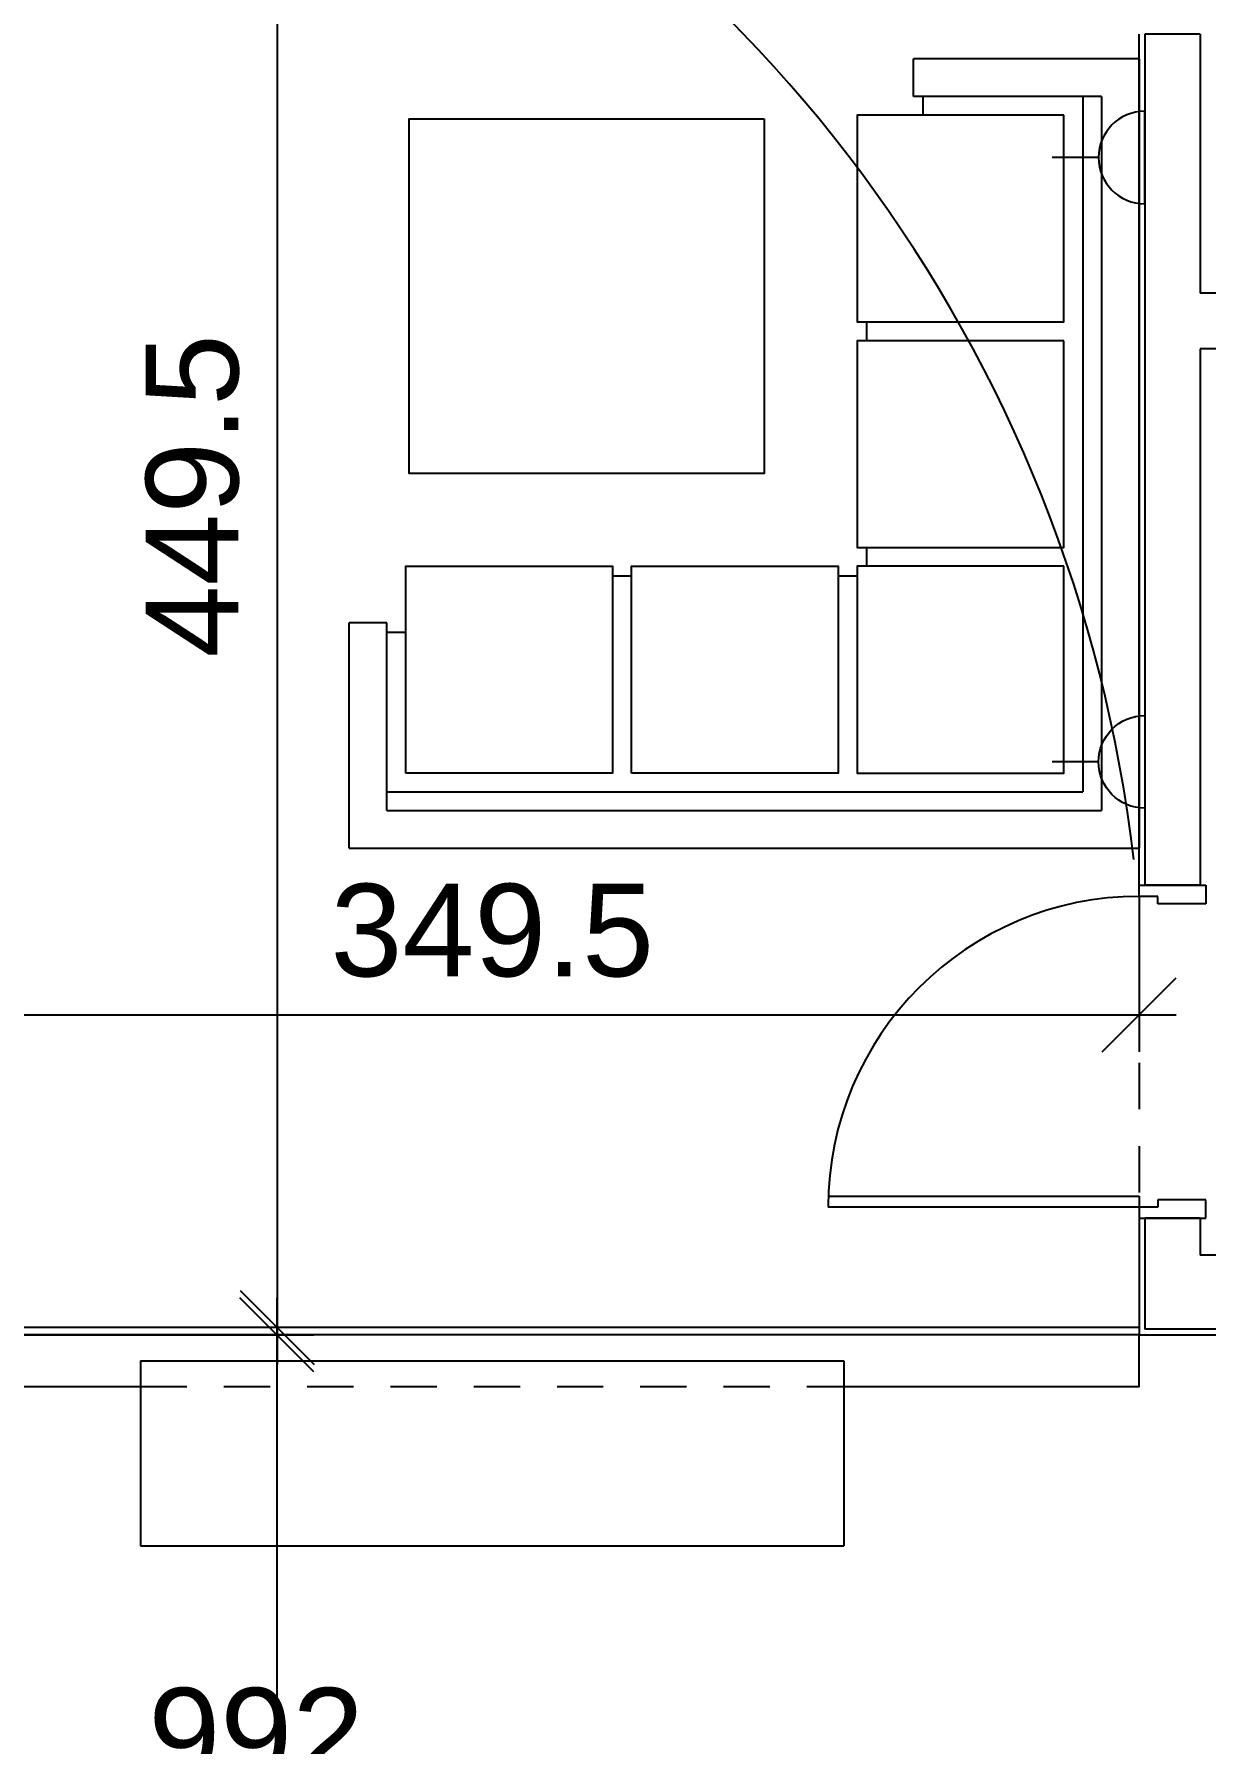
# Model space of a CAD drawing. Extents: x -1.7 to 46.3, y -159.8 to -77.2.
# Drawn here: x 4.854 to 8.018, y -128.256 to -123.636 of the extents above; entities that cross this region are included whole.
import ezdxf

# ---------------------------------------------------------------- set-up
doc = ezdxf.new("R2010")
doc.units = 0
doc.header["$MEASUREMENT"] = 0
doc.header["$PDMODE"] = 35
doc.header["$PDSIZE"] = 0.3
doc.linetypes.add('HIDDEN2', pattern=[0.1875, 0.125, -0.0625])
doc.layers.get('0').update_dxf_attribs({"linetype": 'CONTINUOUS'})
doc.layers.get('DEFPOINTS').update_dxf_attribs({"linetype": 'CONTINUOUS'})
for name, color, linetype in [('a-dim', 3, 'CONTINUOUS'), ('A-PLASTER', 8, 'CONTINUOUS'), ('dr', 250, 'CONTINUOUS'), ('E-POWER', 4, 'CONTINUOUS'), ('fp', 5, 'CONTINUOUS'), ('fur', 7, 'CONTINUOUS'), ('p', 251, 'HIDDEN2'), ('v', 161, 'CONTINUOUS'), ('w', 4, 'CONTINUOUS'), ('wood', 38, 'CONTINUOUS')]:
    doc.layers.add(name, color=color, linetype=linetype)
doc.styles.add('A100-STEXT', font='ARIAL.TTF', dxfattribs={"height": 0.25})
doc.dimstyles.new('dim-law', dxfattribs={"dimtxt": 0.25, "dimasz": 0.2, "dimexe": 0.1, "dimexo": 0.3, "dimgap": 0.1, "dimtad": 1, "dimlfac": 100, "dimdsep": 46, "dimtxsty": 'A100-STEXT', "dimblk1": 'OBLIQUE', "dimblk2": 'OBLIQUE', "dimsah": 1, "dimcen": -0.05, "dimdle": 0.1, "dimclrd": 15, "dimclre": 15, "dimclrt": 256, "dimadec": 0, "dimazin": 0, "dimtfac": 0.28, "dimtix": 1, "dimtmove": 2, "dimatfit": 3, "dimldrblk": 'OBLIQUE', "dimfxl": 0, "dimtolj": 1, "dimarcsym": 0})

# ---------------------------------------------------------------- blocks, each defined once
blk = doc.blocks.new('A$C761D24C7')
for p, q in [((0.84, 0.87), (0.84, 0.9)), ((0.84, 0.9), (1.02, 0.9)), ((1.02, 0.9), (1.02, 0.85)), ((0.89, 0.87), (0.84, 0.87)), ((0.89, 0.85), (0.89, 0.87)), ((1.02, 0.85), (0.89, 0.85)), ((0, 0.06), (0.84, 0.06)), ((0.84, 0.06), (0.84, 0.02)), ((1.02, 0.05), (0.89, 0.05)), ((0.89, 0.05), (0.89, 0.03)), ((1.02, 0), (1.02, 0.05)), ((0.84, 0.03), (0, 0.03)), ((0.84, 0.03), (0.84, 0)), ((0.89, 0.03), (0.84, 0.03)), ((0.84, 0), (1.02, 0))]:
    blk.add_line(p, q)
blk.add_arc((0.84, 0.03), 0.84, 90, 180)
blk = doc.blocks.new('PRISE10A')
for p, q in [((-0.0075, 0.1392), (-0.0075, 0.2642)), ((-0.1325, 0.0142), (0.1175, 0.0142))]:
    blk.add_line(p, q)
blk.add_arc((-0.0075, 0.0142), 0.125, 0, 180)
blk = doc.blocks.new('_OBLIQUE')
at = {"color": 0, "linetype": 'ByBlock'}
blk.add_line((-0.5, -0.5), (0.5, 0.5), dxfattribs=at)
blk = doc.blocks.new('*D282')
at = {"layer": 'a-dim', "color": 15, "lineweight": -2}
for p, q in [((4.3434, -126.0507), (4.3434, -126.3863)), ((7.8384, -126.0507), (7.8384, -126.3863)), ((4.2434, -126.2863), (7.9384, -126.2863))]:
    blk.add_line(p, q, dxfattribs=at)
at = {"layer": 'DEFPOINTS', "color": 0}
for p in [(4.3434, -125.7507), (7.8384, -125.7507), (7.8384, -126.2863)]:
    blk.add_point(p, dxfattribs=at)
at = {"layer": 'a-dim', "color": 15, "lineweight": -2, "xscale": 0.2, "yscale": 0.2, "zscale": 0.2, "rotation": 180}
blk.add_blockref('_OBLIQUE', (4.3434, -126.2863), dxfattribs=at)
at = {"layer": 'a-dim', "color": 15, "lineweight": -2, "xscale": 0.2, "yscale": 0.2, "zscale": 0.2}
blk.add_blockref('_OBLIQUE', (7.8384, -126.2863), dxfattribs=at)
at = {"layer": 'a-dim', "insert": (6.0909, -126.0586), "char_height": 0.25, "attachment_point": 5, "style": 'A100-STEXT'}
blk.add_mtext('\\A1;349.5', dxfattribs=at)
blk = doc.blocks.new('*D283')
at = {"layer": 'a-dim', "color": 15, "lineweight": -2}
for p, q in [((5.5095, -122.5357), (5.5095, -127.2307)), ((6.5284, -122.6357), (5.4095, -122.6357)), ((6.5284, -127.1307), (5.4095, -127.1307))]:
    blk.add_line(p, q, dxfattribs=at)
at = {"layer": 'DEFPOINTS', "color": 0}
for p in [(6.8284, -122.6357), (5.5095, -127.1307), (6.8284, -127.1307)]:
    blk.add_point(p, dxfattribs=at)
at = {"layer": 'a-dim', "color": 15, "lineweight": -2, "xscale": 0.2, "yscale": 0.2, "zscale": 0.2}
for p, rotation in [((5.5095, -122.6357), 90), ((5.5095, -127.1307), 270)]:
    blk.add_blockref('_OBLIQUE', p, dxfattribs=dict(at, rotation=rotation))
at = {"layer": 'a-dim', "insert": (5.2818, -124.8832), "char_height": 0.25, "attachment_point": 5, "rotation": 90, "style": 'A100-STEXT'}
blk.add_mtext('\\A1;449.5', dxfattribs=at)
blk = doc.blocks.new('*D284')
at = {"layer": 'a-dim', "color": 15, "lineweight": -2}
for p, q in [((5.5092, -127.0507), (5.5092, -133.0207)), ((4.6434, -127.1507), (5.6092, -127.1507)), ((4.6434, -132.9207), (5.6092, -132.9207))]:
    blk.add_line(p, q, dxfattribs=at)
at = {"layer": 'DEFPOINTS', "color": 0}
for p in [(4.3434, -127.1507), (4.3434, -132.9207), (5.5092, -132.9207)]:
    blk.add_point(p, dxfattribs=at)
at = {"layer": 'a-dim', "color": 15, "lineweight": -2, "xscale": 0.2, "yscale": 0.2, "zscale": 0.2}
for p, rotation in [((5.5092, -127.1507), 90), ((5.5092, -132.9207), 270)]:
    blk.add_blockref('_OBLIQUE', p, dxfattribs=dict(at, rotation=rotation))
at = {"layer": 'a-dim', "insert": (5.282, -130.0357), "char_height": 0.25, "attachment_point": 5, "rotation": 90, "style": 'A100-STEXT'}
blk.add_mtext('\\A1;577', dxfattribs=at)
blk = doc.blocks.new('*D285')
at = {"layer": 'a-dim', "color": 15, "lineweight": -2}
for p, q in [((0.4934, -127.4507), (0.4934, -128.5594)), ((10.4134, -127.4507), (10.4134, -128.5594)), ((10.5134, -128.4594), (0.3934, -128.4594))]:
    blk.add_line(p, q, dxfattribs=at)
at = {"layer": 'DEFPOINTS', "color": 0}
for p in [(0.4934, -127.1507), (10.4134, -127.1507), (0.4934, -128.4594)]:
    blk.add_point(p, dxfattribs=at)
at = {"layer": 'a-dim', "color": 15, "lineweight": -2, "xscale": 0.2, "yscale": 0.2, "zscale": 0.2}
for p, rotation in [((0.4934, -128.4594), 180.0000000034649), ((10.4134, -128.4594), 3.464908360228947e-09)]:
    blk.add_blockref('_OBLIQUE', p, dxfattribs=dict(at, rotation=rotation))
at = {"layer": 'a-dim', "insert": (5.4534, -128.2317), "char_height": 0.25, "attachment_point": 5, "rotation": 0, "style": 'A100-STEXT'}
blk.add_mtext('\\A1;992', dxfattribs=at)

msp = doc.modelspace()

# ---------------------------------------------------------------- linework, layer by layer
for p, q in [((5.14087, -127.22068), (5.14087, -127.72068)), ((5.14087, -127.22068), (7.04087, -127.22068)), ((7.04087, -127.22068), (7.04087, -127.72068)), ((5.14087, -127.72068), (7.04087, -127.72068))]:
    msp.add_line(p, q)
at = {"layer": 'A-PLASTER'}
for points in [[(7.83837, -125.93568), (7.83837, -123.63568)], [(7.83837, -126.83568), (7.83837, -127.15068), (8.50337, -127.15068)]]:
    msp.add_lwpolyline(points, dxfattribs=at)
at = {"layer": 'fp'}
msp.add_lwpolyline([(7.82372, -125.8657, 0.2673665), (5.52701, -122.77266, 1.5242904)], format="xyb", dxfattribs=at)
at = {"layer": 'fur', "color": 254}
for p, q in [((7.83837, -123.70208), (7.22877, -123.70208)), ((7.22877, -123.80368), (7.22877, -123.70208)), ((7.73677, -123.80368), (7.22877, -123.80368)), ((7.25417, -123.80368), (7.25417, -123.85448)), ((7.68597, -123.80368), (7.68597, -125.68328)), ((7.73677, -123.80368), (7.73677, -125.73408)), ((7.10177, -124.41328), (7.10177, -124.46408)), ((7.10177, -125.02288), (7.10177, -125.07368)), ((6.41597, -125.09908), (6.46677, -125.09908)), ((7.02557, -125.09908), (7.07637, -125.09908)), ((5.80637, -125.22608), (5.70477, -125.22608)), ((5.70477, -125.83568), (5.70477, -125.22608)), ((5.80637, -125.73408), (5.80637, -125.22608)), ((5.80637, -125.25148), (5.85717, -125.25148)), ((5.80637, -125.68328), (7.68597, -125.68328)), ((5.80637, -125.73408), (7.73677, -125.73408)), ((5.70477, -125.83568), (7.83837, -125.83568))]:
    msp.add_line(p, q, dxfattribs=at)
at = {"layer": 'fur'}
msp.add_line((7.83837, -123.70208), (7.83837, -125.83568), dxfattribs=at)
at = {"layer": 'fur', "color": 254}
for points in [[(6.82557, -123.86408), (6.82557, -124.82288), (5.86677, -124.82288), (5.86677, -123.86408)], [(7.63517, -123.85448), (7.07637, -123.85448), (7.07637, -124.41328), (7.63517, -124.41328)], [(7.63517, -124.46408), (7.07637, -124.46408), (7.07637, -125.02288), (7.63517, -125.02288)], [(5.85717, -125.63248), (5.85717, -125.07368), (6.41597, -125.07368), (6.41597, -125.63248)], [(6.46677, -125.63248), (6.46677, -125.07368), (7.02557, -125.07368), (7.02557, -125.63248)], [(7.63517, -125.07368), (7.07637, -125.07368), (7.07637, -125.63248), (7.63517, -125.63248)]]:
    msp.add_lwpolyline(points, close=True, dxfattribs=at)
at = {"layer": 'p'}
for p, q in [((7.83837, -125.96568), (7.83837, -126.79568)), ((5.14087, -127.29068), (7.04087, -127.29068))]:
    msp.add_line(p, q, dxfattribs=at)
at = {"layer": 'v'}
msp.add_line((7.83837, -127.13068), (4.34337, -127.13068), dxfattribs=at)
at = {"layer": 'w'}
for p, q in [((8.00337, -123.63568), (7.85337, -123.63568)), ((7.85337, -123.63568), (7.85337, -125.93568)), ((8.00337, -123.63568), (8.00337, -124.33568)), ((11.57837, -124.33568), (8.00337, -124.33568)), ((9.57837, -124.48568), (8.00337, -124.48568)), ((8.00337, -124.48568), (8.00337, -125.93568)), ((8.00337, -125.93568), (7.85337, -125.93568)), ((7.85337, -126.83568), (7.85337, -127.13568)), ((8.00337, -126.83568), (7.85337, -126.83568)), ((8.00337, -126.83568), (8.00337, -126.93568)), ((8.50337, -126.93568), (8.00337, -126.93568)), ((8.50337, -127.13568), (7.85337, -127.13568))]:
    msp.add_line(p, q, dxfattribs=at)
at = {"layer": 'wood'}
msp.add_lwpolyline([(7.04087, -127.29068), (7.83837, -127.29068), (7.83837, -127.15068), (4.34337, -127.15068), (4.34337, -127.29068), (5.14087, -127.29068)], dxfattribs=at)

# ---------------------------------------------------------------- block references
at = {"layer": 'dr'}
msp.add_blockref('A$C761D24C7', (6.99837, -126.83568), dxfattribs=at)
at = {"layer": 'E-POWER', "rotation": 89.99997652122472}
msp.add_blockref('PRISE10A', (7.86759, -123.96163), dxfattribs=at)
at = {"layer": 'E-POWER', "xscale": -1, "rotation": 90.00002347877523}
msp.add_blockref('PRISE10A', (7.86759, -125.60972), dxfattribs=at)

# ---------------------------------------------------------------- dimensions: what is measured, and where the dimension line sits
at = {"layer": 'a-dim'}
for p1, p2, distance, picture, middle in [((6.82837, -122.63568), (6.82837, -127.13068), -1.31888, '*D283', (5.28184, -124.88318)), ((4.34337, -125.75068), (7.83837, -125.75068), -0.53562, '*D282', (6.09087, -126.05857)), ((4.34337, -127.15068), (4.34337, -132.92068), 1.16581, '*D284', (5.28204, -130.03568)), ((10.41337, -127.15068), (0.49337, -127.15068), 1.30868, '*D285', (5.45337, -128.23171))]:
    dim = msp.add_aligned_dim(p1=p1, p2=p2, distance=distance, dimstyle='dim-law', dxfattribs=at)
    dim.commit()
    dim.dimension.update_dxf_attribs({"geometry": picture, "text_midpoint": middle})

doc.saveas('drawing.dxf')
